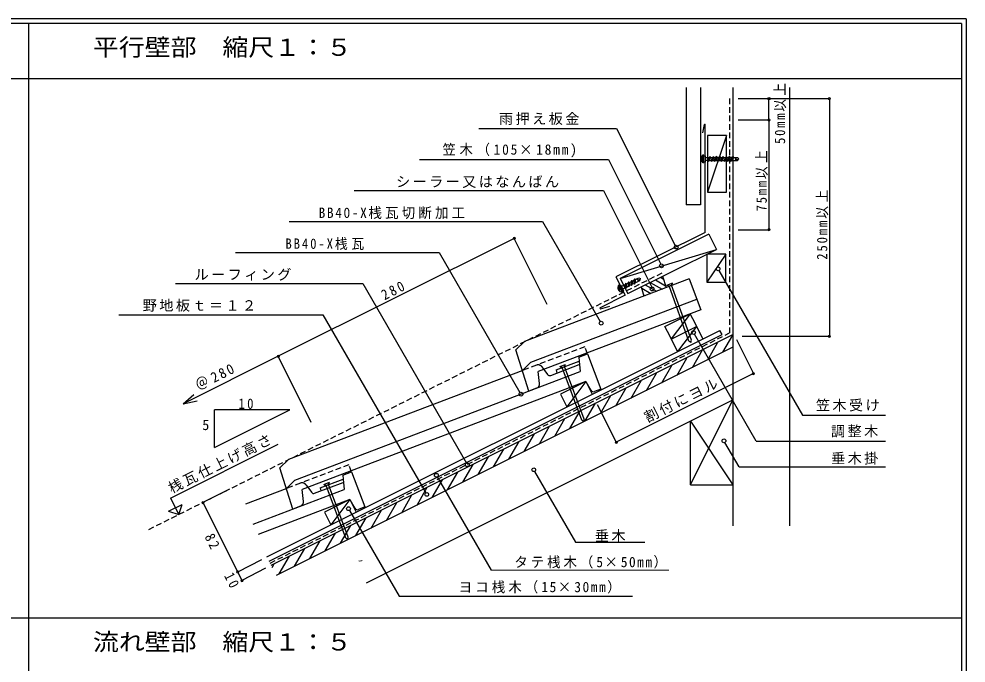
# Model space of a CAD drawing. Units: millimetres, scale not verified. Extents: x -2040 to -50, y -944 to 1841.
# Drawn here: x -1055 to -50, y -278 to 406 of the extents above; entities that cross this region are included whole.
import ezdxf
from ezdxf.enums import TextEntityAlignment as Align

# ---------------------------------------------------------------- set-up
doc = ezdxf.new("R2010")
doc.units = ezdxf.units.MM
doc.header["$LTSCALE"] = 5
doc.header["$PDMODE"] = 32
doc.header["$PDSIZE"] = 2.5
doc.linetypes.add('DASHED1', pattern=[1.8, 1.2, -0.6])
for name, color, linetype in [('4-0', 7, 'Continuous'), ('4-1', 4, 'Continuous'), ('4-2', 7, 'DASHED1'), ('4-3', 6, 'Continuous'), ('4-4', 6, 'DASHED1'), ('4-5', 2, 'Continuous'), ('4-B', 2, 'Continuous')]:
    doc.layers.add(name, color=color, linetype=linetype)
doc.layers.add('4-7', color=6, linetype='Continuous', lineweight=18)
doc.styles.add('ＭＳ ゴシック', font='')
doc.styles.get('ＭＳ ゴシック').set_extended_font_data('MS Gothic')

msp = doc.modelspace()

# ---------------------------------------------------------------- linework, layer by layer
at = {"layer": '4-0'}
for p, q in [((-50.483, 406.281), (-2040.483, 406.281)), ((-50.483, 406.281), (-50.483, -943.719)), ((-292.303, 299.034), (-259.751, 299.034)), ((-259.751, 299.034), (-259.751, 182.445)), ((-567.368, 290.042), (-421.329, 290.042)), ((-421.329, 290.042), (-359.178, 165.742)), ((-329.061, 253.415), (-329.059, 261.916)), ((-630.59, 257.081), (-429.784, 257.081)), ((-429.784, 257.081), (-374.278, 146.07)), ((-327.402, 254.389), (-329.789, 254.39)), ((-329.788, 260.966), (-327.402, 260.965)), ((-327.402, 260.965), (-327.402, 254.389)), ((-321.903, 260.122), (-324.183, 255.171)), ((-324.183, 255.171), (-322.934, 256.164)), ((-321.903, 260.122), (-323.124, 259.164)), ((-322.934, 256.164), (-321.059, 256.164)), ((-321.552, 259.164), (-319.678, 259.163)), ((-318.457, 260.122), (-320.736, 255.17)), ((-320.736, 255.17), (-319.487, 256.163)), ((-318.457, 260.122), (-319.678, 259.163)), ((-319.487, 256.163), (-317.613, 256.163)), ((-318.106, 259.163), (-316.231, 259.163)), ((-317.29, 255.17), (-316.04, 256.162)), ((-315.01, 260.12), (-317.289, 255.17)), ((-315.01, 260.12), (-316.231, 259.163)), ((-316.04, 256.162), (-314.166, 256.162)), ((-314.66, 259.162), (-312.785, 259.162)), ((-311.563, 260.119), (-313.843, 255.169)), ((-313.843, 255.169), (-312.594, 256.162)), ((-311.563, 260.119), (-312.785, 259.162)), ((-312.594, 256.162), (-310.719, 256.161)), ((-311.213, 259.162), (-309.339, 259.161)), ((-308.117, 260.119), (-310.396, 255.168)), ((-310.396, 255.168), (-309.148, 256.161)), ((-308.117, 260.119), (-309.338, 259.161)), ((-309.148, 256.161), (-307.273, 256.16)), ((-307.766, 259.16), (-305.892, 259.16)), ((-304.671, 260.118), (-306.95, 255.167)), ((-306.95, 255.167), (-305.701, 256.16)), ((-304.671, 260.118), (-305.892, 259.16)), ((-305.701, 256.16), (-303.826, 256.16)), ((-304.32, 259.16), (-302.446, 259.159)), ((-303.504, 255.166), (-302.254, 256.159)), ((-301.224, 260.117), (-303.503, 255.166)), ((-301.224, 260.117), (-302.446, 259.159)), ((-302.255, 256.159), (-300.38, 256.159)), ((-300.874, 259.159), (-298.999, 259.158)), ((-297.778, 260.116), (-300.057, 255.166)), ((-300.057, 255.166), (-298.808, 256.158)), ((-297.778, 260.116), (-298.999, 259.158)), ((-298.808, 256.158), (-293.144, 256.157)), ((-297.427, 259.158), (-293.143, 259.157)), ((-293.144, 256.157), (-291.562, 257.657)), ((-293.143, 259.157), (-291.562, 257.657)), ((-768.742, 191.16), (-499.816, 191.16)), ((-499.816, 191.16), (-438.599, 85.131)), ((-292.303, 182.445), (-259.751, 182.445)), ((-529.953, 173.348), (-780.392, 48.125)), ((-494.893, 103.231), (-529.953, 173.348)), ((-825.758, 158.199), (-609.604, 158.199)), ((-609.604, 158.199), (-523.827, 9.627)), ((-401.714, 129.51), (-397.875, 131.411)), ((-397.875, 131.411), (-395.792, 130.769)), ((-396.544, 128.723), (-395.792, 130.769)), ((-374.812, 131.966), (-371.499, 130.053)), ((-312.655, 139.185), (-223.898, -14.547)), ((-889.351, 125.238), (-690.759, 125.238)), ((-690.759, 125.238), (-580.744, -65.317)), ((-419.159, 122.88), (-417.021, 123.939)), ((-415.155, 116.437), (-418.928, 124.054)), ((-417.021, 123.939), (-414.102, 118.046)), ((-411.719, 125.625), (-412.389, 124.224)), ((-411.719, 125.625), (-411.564, 120.177)), ((-411.564, 120.177), (-410.886, 121.621)), ((-410.98, 124.922), (-409.3, 125.754)), ((-410.886, 121.621), (-409.205, 122.453)), ((-408.631, 127.154), (-409.3, 125.754)), ((-408.631, 127.154), (-408.475, 121.706)), ((-408.475, 121.706), (-407.797, 123.15)), ((-407.891, 126.451), (-406.212, 127.283)), ((-407.797, 123.15), (-406.117, 123.982)), ((-405.543, 128.684), (-406.212, 127.283)), ((-405.543, 128.684), (-405.386, 123.236)), ((-405.386, 123.236), (-404.708, 124.68)), ((-404.802, 127.981), (-403.123, 128.812)), ((-404.708, 124.68), (-403.028, 125.512)), ((-402.454, 130.213), (-403.123, 128.813)), ((-402.454, 130.213), (-402.298, 124.765)), ((-402.298, 124.765), (-401.62, 126.209)), ((-401.62, 126.209), (-396.544, 128.723)), ((-390.889, 123.928), (-379.069, 117.103)), ((-385.531, 126.607), (-373.039, 119.396)), ((-380.171, 129.287), (-369.426, 123.083)), ((-367.868, 123.719), (-361.571, 125.97)), ((-367.868, 123.719), (-365.404, 122.804)), ((-344.493, 64.255), (-365.421, 122.798)), ((-365.404, 122.804), (-362.873, 123.709)), ((-362.873, 123.709), (-361.571, 125.97)), ((-414.102, 118.046), (-416.241, 116.986)), ((-394.695, 120.352), (-385.098, 114.811)), ((-392.623, 113.381), (-391.128, 112.518)), ((-949.655, 92.277), (-732.939, 92.277)), ((-732.939, 92.277), (-623.775, -96.803)), ((-273.187, -41.97), (-338.721, 71.537)), ((-308.432, 52.5), (-297.953, 70.652)), ((-342.475, 62.605), (-344.493, 64.255)), ((-324.665, 44.384), (-314.186, 62.535)), ((-288.123, 69.358), (-195.542, 69.358)), ((-340.898, 36.267), (-330.009, 55.129)), ((-357.131, 28.151), (-346.652, 46.302)), ((-481.669, 37.213), (-475.413, 39.574)), ((-481.669, 37.213), (-479.189, 36.341)), ((-458.071, -19.682), (-479.206, 36.335)), ((-479.189, 36.341), (-476.675, 37.29)), ((-476.675, 37.29), (-475.413, 39.574)), ((-373.364, 20.034), (-362.475, 38.896)), ((-405.831, 3.801), (-394.941, 22.662)), ((-389.598, 11.917), (-379.119, 30.068)), ((-422.064, -4.316), (-411.174, 14.545)), ((-881.202, -2.282), (-866.507, 0.725)), ((-438.298, -12.432), (-427.408, 6.429)), ((-848.125, -48.644), (-848.125, -8.644)), ((-470.764, -28.665), (-459.874, -9.804)), ((-454.531, -20.549), (-443.641, -1.688)), ((-441.792, -2.967), (-421.729, -43.092)), ((-486.997, -36.782), (-476.107, -17.921)), ((-456.025, -21.296), (-458.071, -19.682)), ((-223.898, -14.547), (-135.929, -14.547)), ((-503.23, -44.899), (-492.341, -26.038)), ((-519.463, -53.015), (-508.574, -34.154)), ((-894.771, -102.483), (-780.315, -45.255)), ((-535.696, -61.132), (-524.807, -42.271)), ((-291.385, -69.394), (-306.398, -43.392)), ((-273.187, -41.97), (-135.929, -41.97)), ((-568.163, -77.365), (-557.273, -58.504)), ((-551.93, -69.248), (-541.04, -50.387)), ((-584.396, -85.481), (-573.506, -66.62)), ((-291.385, -69.394), (-135.929, -69.394)), ((-611.578, -80.012), (-554.377, -179.089)), ((-600.629, -93.598), (-589.739, -74.737)), ((-508.265, -74.075), (-464.98, -149.046)), ((-732.108, -88.01), (-725.852, -85.65)), ((-732.108, -88.01), (-729.629, -88.882)), ((-708.512, -144.902), (-729.645, -88.888)), ((-729.629, -88.882), (-727.114, -87.933)), ((-727.114, -87.933), (-725.852, -85.65)), ((-616.862, -101.715), (-605.972, -82.854)), ((-834.962, -94.484), (-860.308, -107.157)), ((-649.329, -117.948), (-638.439, -99.087)), ((-633.095, -109.832), (-622.206, -90.97)), ((-896.818, -116.405), (-882.406, -109.199)), ((-894.771, -102.483), (-886.009, -120.008)), ((-860.307, -107.157), (-823.402, -180.968)), ((-665.562, -126.064), (-654.672, -107.203)), ((-704.785, -115.412), (-652.189, -206.512)), ((-681.795, -134.181), (-670.905, -115.32)), ((-698.028, -142.298), (-687.138, -123.436)), ((-730.494, -158.531), (-719.605, -139.669)), ((-714.261, -150.414), (-703.371, -131.553)), ((-746.728, -166.647), (-735.838, -147.786)), ((-706.466, -146.516), (-708.512, -144.902)), ((-464.98, -149.046), (-391.233, -149.046)), ((-762.961, -174.764), (-752.071, -155.903)), ((-798.261, -167.884), (-823.403, -180.968)), ((-779.194, -182.88), (-768.305, -164.019)), ((-793.767, -176.872), (-818.909, -189.955)), ((-786.726, -175.926), (-784.537, -172.136)), ((-818.909, -189.956), (-818.909, -189.955)), ((-652.189, -206.512), (-404.403, -206.512))]:
    msp.add_line(p, q, dxfattribs=at)
at = {"layer": '4-0', "color": 2}
for q in [(-2035.483, 401.281), (-55.483, -938.719)]:
    msp.add_line((-55.483, 401.281), q, dxfattribs=at)
at = {"layer": '4-0', "color": 4}
for p, q in [((-1045.483, 401.281), (-1045.483, -861.359)), ((-55.483, 342.563), (-2035.483, 342.563)), ((-55.483, -230.039), (-2035.483, -230.039))]:
    msp.add_line(p, q, dxfattribs=at)
at = {"layer": '4-0'}
for points in [[(-292.303, 321.661), (-195.542, 321.661), (-195.542, 69.358)], [(-327.521, 256.165), (-324.505, 256.165), (-324.183, 255.171)], [(-327.52, 259.165), (-323.124, 259.164), (-324.505, 256.165)], [(-321.903, 260.122), (-321.552, 259.164), (-322.934, 256.164)], [(-319.678, 259.163), (-321.059, 256.164), (-320.736, 255.17)], [(-318.457, 260.122), (-318.106, 259.163), (-319.487, 256.163)], [(-316.231, 259.163), (-317.613, 256.163), (-317.29, 255.17)], [(-315.01, 260.12), (-314.66, 259.162), (-316.04, 256.162)], [(-312.785, 259.162), (-314.166, 256.162), (-313.843, 255.169)], [(-311.563, 260.119), (-311.213, 259.162), (-312.594, 256.162)], [(-309.339, 259.161), (-310.719, 256.161), (-310.396, 255.168)], [(-308.117, 260.119), (-307.766, 259.16), (-309.148, 256.161)], [(-305.892, 259.16), (-307.273, 256.16), (-306.95, 255.167)], [(-304.671, 260.118), (-304.32, 259.16), (-305.701, 256.16)], [(-302.446, 259.159), (-303.826, 256.16), (-303.504, 255.166)], [(-301.224, 260.117), (-300.874, 259.159), (-302.254, 256.159)], [(-298.999, 259.158), (-300.38, 256.159), (-300.057, 255.166)], [(-297.778, 260.116), (-297.427, 259.158), (-298.808, 256.158)], [(-699.666, 224.121), (-435.148, 224.121), (-383.863, 121.552)], [(-416.328, 122.273), (-412.389, 124.224), (-412.294, 120.923)], [(-414.996, 119.585), (-412.294, 120.923), (-411.564, 120.177)], [(-411.719, 125.625), (-410.98, 124.922), (-410.886, 121.621)], [(-409.3, 125.754), (-409.205, 122.453), (-408.475, 121.706)], [(-408.631, 127.154), (-407.891, 126.451), (-407.797, 123.15)], [(-406.212, 127.283), (-406.117, 123.982), (-405.386, 123.236)], [(-405.543, 128.684), (-404.802, 127.981), (-404.708, 124.68)], [(-403.123, 128.812), (-403.028, 125.512), (-402.298, 124.765)], [(-402.454, 130.213), (-401.714, 129.51), (-401.62, 126.209)], [(-342.475, 62.605), (-341.961, 65.161), (-362.89, 123.703)], [(-294.2, 65.795), (-276.15, 29.697), (-421.729, -43.092)], [(-745.332, -21.993), (-780.392, 48.125), (-881.202, -2.282), (-869.979, 7.67)], [(-456.025, -21.296), (-455.556, -18.732), (-476.692, 37.284)], [(-848.125, -48.644), (-768.125, -8.644), (-848.125, -8.644)], [(-706.466, -146.516), (-705.996, -143.953), (-727.131, -87.939)], [(-896.818, -116.405), (-886.009, -120.008), (-882.406, -109.199)], [(-823.403, -180.968), (-823.402, -180.968), (-818.909, -189.955)]]:
    msp.add_lwpolyline(points, dxfattribs=at)
for centre in [(-358.086, 164.067), (-373.662, 144.168), (-313.621, 140.935), (-383.659, 119.597), (-437.704, 83.343), (-339.689, 73.287), (-522.795, 7.914), (-307.365, -41.641), (-579.711, -67.03), (-509.231, -72.324), (-612.561, -78.236), (-622.742, -98.516), (-705.745, -113.657)]:
    msp.add_circle(centre, 2, dxfattribs=at)
for centre, radius, start, end in [((-327.228, 257.665), 4.628, 113.30402, 246.67163), ((-292.563, 260.783), 3.668, 207.12019, 276.76671), ((-294.18, 255.914), 1.435, 84.69449, 168.05658), ((-415.4, 121.059), 4.628, 139.66202, 273.02963), ((-398.077, 133.126), 3.668, 233.4782, 303.12471), ((-397.364, 128.045), 1.435, 111.05249, 194.41458)]:
    msp.add_arc(centre, radius, start, end, dxfattribs=at)
at = {"layer": '4-1'}
for p, q in [((-347.393, 333.516), (-347.393, 208.959)), ((-332.393, 333.516), (-332.393, 208.959)), ((-297.989, 333.516), (-297.989, -131.968)), ((-237.99, 333.516), (-237.99, -131.968)), ((-304.804, 282.471), (-324.804, 222.471)), ((-304.804, 222.471), (-304.804, 252.471)), ((-332.393, 208.959), (-347.393, 208.959)), ((-323.456, 177.769), (-417.37, 130.812)), ((-323.456, 177.769), (-315.406, 161.67)), ((-417.37, 130.812), (-315.406, 161.67)), ((-409.32, 114.712), (-315.406, 161.67)), ((-305.406, 156.67), (-325.406, 126.669)), ((-417.37, 130.812), (-409.32, 114.712)), ((-372.423, 133.161), (-368.808, 121.004)), ((-395.129, 121.808), (-392.24, 112.095)), ((-343.192, 93.342), (-363.306, 66.485)), ((-337.747, 82.449), (-343.193, 93.341)), ((-329.766, 66.485), (-337.748, 82.449)), ((-333.022, 72.998), (-337.747, 82.449)), ((-792.298, -164.782), (-311.608, 75.563)), ((-787.804, -173.769), (-297.989, 71.138)), ((-363.306, 66.485), (-368.032, 75.935)), ((-363.308, 66.484), (-336.474, 79.9)), ((-336.474, 79.9), (-356.599, 53.068)), ((-356.599, 53.068), (-364.581, 69.032)), ((-297.989, 57.722), (-782.437, -184.502)), ((-453.822, 21.272), (-480.727, 7.819)), ((-453.822, 21.272), (-474.002, -5.633)), ((-453.822, 21.272), (-447.095, 7.819)), ((-686.677, -192.524), (-297.989, 1.82)), ((-480.727, 7.819), (-474.002, -5.633)), ((-342.99, -88.18), (-297.989, 1.82)), ((-342.99, -20.68), (-297.989, -88.18)), ((-342.99, -88.18), (-342.99, -20.68)), ((-342.99, -88.18), (-297.989, -88.18)), ((-704.261, -103.951), (-731.167, -117.404)), ((-704.261, -103.951), (-724.441, -130.856)), ((-704.261, -103.951), (-697.535, -117.404)), ((-731.167, -117.404), (-724.441, -130.856))]:
    msp.add_line(p, q, dxfattribs=at)
for points in [[(-304.804, 252.471), (-304.804, 282.471), (-324.804, 282.471), (-324.804, 252.471)], [(-324.804, 252.471), (-324.804, 222.471), (-304.804, 222.471)], [(-364.58, 69.032), (-370.026, 79.925), (-343.193, 93.341)], [(-790.062, -169.253), (-309.373, 71.091), (-311.608, 75.563)]]:
    msp.add_lwpolyline(points, dxfattribs=at)
msp.add_lwpolyline([(-305.406, 126.669), (-305.406, 156.67), (-325.406, 156.67), (-325.406, 126.669)], close=True, dxfattribs=at)
at = {"layer": '4-2'}
for p, q in [((-331.756, 256.706), (-330.386, 256.706)), ((-331.755, 258.626), (-330.385, 258.626)), ((-330.385, 258.626), (-330.386, 256.706)), ((-329.789, 257.666), (-329.788, 260.966)), ((-329.789, 257.666), (-329.789, 254.39)), ((-373.276, 136.357), (-920.608, -137.307)), ((-417.695, 119.922), (-419.159, 122.88)), ((-419.883, 119.91), (-418.656, 120.518)), ((-419.031, 118.19), (-417.803, 118.798)), ((-418.656, 120.518), (-417.803, 118.798)), ((-417.695, 119.922), (-416.241, 116.986))]:
    msp.add_line(p, q, dxfattribs=at)
at = {"layer": '4-3', "color": 7}
msp.add_line((-259.751, 299.034), (-259.751, 321.661), dxfattribs=at)
at = {"layer": '4-3'}
for p, q in [((-328.345, 294.034), (-330.234, 285.278)), ((-327.285, 179.66), (-327.285, 294.034)), ((-327.285, 179.66), (-421.959, 132.323)), ((-421.959, 132.323), (-412.337, 113.08)), ((-344.396, 130.285), (-519.102, 63.865)), ((-344.396, 130.285), (-331.973, 97.607)), ((-412.337, 113.08), (-438.723, 99.645)), ((-512.264, 41.933), (-336.248, 108.853)), ((-438.326, 98.384), (-428.582, 101.183)), ((-331.973, 97.607), (-504.406, 32.051)), ((-519.102, 63.865), (-528.071, 55.091)), ((-514.358, 11.106), (-528.071, 55.091)), ((-512.265, 41.935), (-521.234, 33.162)), ((-461.521, 47.164), (-461.101, 43.045)), ((-520.959, 33.149), (-769.541, -61.359)), ((-762.703, -83.29), (-459.957, 31.812)), ((-503.112, 19.357), (-504.406, 32.051)), ((-498.627, 34.272), (-494.774, 28.933)), ((-491.265, 27.882), (-461.166, 39.325)), ((-485.312, 33.84), (-484.707, 30.375)), ((-453.822, 21.272), (-754.845, -93.172)), ((-453.822, 21.272), (-448.589, 12.045)), ((-506.319, 14.162), (-514.358, 11.106)), ((-437.943, 13.363), (-444.903, 10.718)), ((-769.541, -61.359), (-778.51, -70.132)), ((-764.797, -114.118), (-778.51, -70.132)), ((-711.96, -78.059), (-711.54, -82.179)), ((-762.704, -83.288), (-771.674, -92.061)), ((-741.705, -97.341), (-711.606, -85.898)), ((-771.398, -92.074), (-815.235, -108.741)), ((-807.009, -130.142), (-710.396, -93.411)), ((-753.552, -105.866), (-754.845, -93.172)), ((-749.066, -90.951), (-745.213, -96.29)), ((-735.751, -91.383), (-735.147, -94.848)), ((-704.261, -103.951), (-801.514, -140.925)), ((-704.261, -103.951), (-699.028, -113.178)), ((-756.758, -111.061), (-764.797, -114.118)), ((-688.382, -111.86), (-695.342, -114.506))]:
    msp.add_line(p, q, dxfattribs=at)
for points in [[(-461.521, 47.164), (-452.149, 50.728), (-437.943, 13.363)], [(-485.312, 33.84), (-461.101, 43.045), (-459.957, 31.812)], [(-711.96, -78.059), (-702.588, -74.496), (-688.382, -111.86)], [(-735.751, -91.383), (-711.54, -82.179), (-710.396, -93.411)]]:
    msp.add_lwpolyline(points, dxfattribs=at)
for centre, radius, start, end in [((-327.815, 293.975), 0.534, 6.35046, 173.651), ((-438.201, 99.116), 0.743, 134.62932, 260.3524), ((-492.334, 30.694), 3.008, 215.81604, 290.81606), ((-508.1, 18.849), 5.013, 290.81606, 5.81606), ((-508.1, 18.849), 5.013, 290.81606, 5.81606), ((-445.972, 13.529), 3.008, 209.56219, 290.81606), ((-445.972, 13.529), 3.008, 209.56219, 290.81606), ((-742.774, -94.53), 3.008, 215.81604, 290.81606), ((-758.54, -106.374), 5.013, 290.81606, 5.81606), ((-758.54, -106.374), 5.013, 290.81606, 5.81606), ((-696.411, -111.694), 3.008, 209.56219, 290.81606), ((-696.411, -111.694), 3.008, 209.56219, 290.81606)]:
    msp.add_arc(centre, radius, start, end, dxfattribs=at)
at = {"layer": '4-3', "color": 7}
msp.add_point((-259.751, 321.661), dxfattribs=at)
at = {"layer": '4-4'}
for p, q in [((-301.472, 321.661), (-301.472, 72.912)), ((-788.868, -171.326), (-301.472, 72.912)), ((-454.979, 58.172), (-502.722, 40.021)), ((-452.149, 50.728), (-454.979, 58.172)), ((-506.395, 38.686), (-520.959, 33.149)), ((-500.547, 36.933), (-498.627, 34.272)), ((-705.418, -67.051), (-753.161, -85.202)), ((-702.588, -74.496), (-705.418, -67.051)), ((-756.834, -86.537), (-771.398, -92.074)), ((-750.987, -88.29), (-749.066, -90.951))]:
    msp.add_line(p, q, dxfattribs=at)
for centre in [(-504.613, 33.999), (-755.053, -91.224)]:
    msp.add_arc(centre, 5.013, 35.81604, 110.81606, dxfattribs=at)
at = {"layer": '4-7', "color": 7}
msp.add_line((-554.377, -179.089), (-366.011, -179.089), dxfattribs=at)
at = {"layer": '4-7', "color": 3}
msp.add_arc((-693.743, -164.266), 5, 258.34819, 301.6773, dxfattribs=at)
at = {"layer": '4-7', "color": 7}
for p in [(-195.542, 321.661), (-259.751, 299.034), (-259.751, 182.445), (-529.953, 173.348), (-195.542, 69.358), (-780.392, 48.125), (-276.15, 29.697), (-421.729, -43.092), (-860.307, -107.157), (-823.402, -180.968), (-818.909, -189.955)]:
    msp.add_point(p, dxfattribs=at)

# ---------------------------------------------------------------- texts
at = {"layer": '4-5', "style": 'ＭＳ ゴシック'}
msp.add_text('5', height=11, dxfattribs=at).set_placement((-860.973, -33.502), align=Align.BOTTOM_LEFT)
at = {"layer": '4-5', "char_height": 11, "attachment_point": 7, "style": 'ＭＳ ゴシック'}
for s, insert, rotation in [('\\T1.27;\\W0.9;50mm以上', (-241.267, 273.521), 90), ('\\T1.27;\\W0.9;75mm以上', (-260.751, 201.99), 90), ('\\T1.29;\\W0.9;250mm以上', (-196.542, 150.635), 90), ('\\T1.37;\\W0.9;280', (-667.471, 107.382), 26.566), ('\\T1.29;\\W0.95;＠280', (-864.522, 10.597), 26.566), ('\\T1.17;割付にヨル', (-388.071, -23.468), 26.565), ('\\T1.17;桟瓦仕上げ高さ', (-893.078, -98.613), 26.565), ('\\T1.36;\\W0.9;82', (-858.906, -143.501), 296.565), ('\\T1.36;\\W0.9;10', (-838.206, -184.902), 296.565)]:
    msp.add_mtext(s, dxfattribs=dict(at, insert=insert, rotation=rotation))
for s, insert in [('\\T1.17;雨押え板金', (-546.042, 293.704)), ('\\T1.27;\\W0.95;笠木（105×18mm)', (-606.102, 259.231)), ('\\T1.17;シーラー又はなんばん', (-655.315, 226.767)), ('\\T1.24;\\W0.95;BB40-X桟瓦切断加工', (-737.532, 193.661)), ('\\T1.3;\\W0.9;BB40-X桟瓦', (-772.729, 161.011)), ('\\T1.17;ルーフィング', (-869.107, 128.301)), ('\\T1.17;野地板ｔ＝１２', (-924.105, 95.421)), ('\\T1.36;\\W0.9;10', (-822.503, -7.844)), ('\\T1.17;笠木受け', (-209.853, -10.502)), ('\\T1.17;調整木', (-193.787, -38.111)), ('\\T1.17;垂木掛', (-193.656, -66.862)), ('\\T1.17;垂木', (-444.356, -149.046)), ('\\T1.22;\\W0.95;タテ桟木（5×50mm）', (-529.799, -177.198)), ('\\T1.23;\\W0.95;ヨコ桟木（15×30mm）', (-588.821, -203.712))]:
    msp.add_mtext(s, dxfattribs=dict(at, insert=insert))
at = {"layer": '4-B', "style": 'ＭＳ ゴシック', "width": 1.1}
for s, p in [('平行壁部  縮尺１：５', (-977.031, 361.565)), ('流れ壁部  縮尺１：５', (-977.031, -269.756))]:
    msp.add_text(s, height=18.33, dxfattribs=at).set_placement(p, align=Align.BOTTOM_LEFT)

doc.saveas('drawing.dxf')
